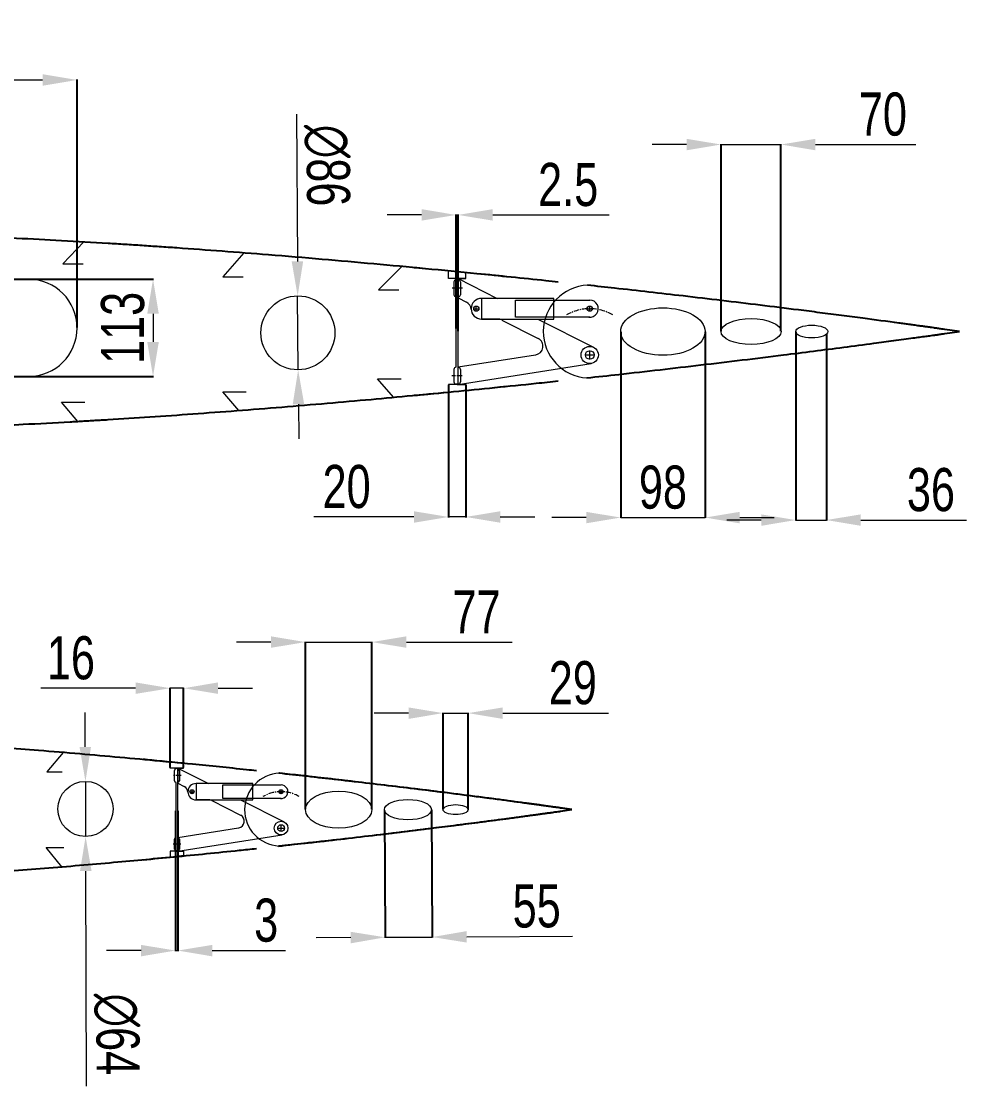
# Model space of a CAD drawing. Header units: millimetres. Extents: x 1392 to 3340, y 765 to 2039.
# Drawn here: x 2244 to 3340, y 792 to 2039 of the extents above; entities that cross this region are included whole.
import ezdxf

# ---------------------------------------------------------------- set-up
doc = ezdxf.new("R2010")
doc.units = ezdxf.units.MM
doc.linetypes.add('CENTER', pattern=[10.16, 6.35, -1.27, 1.27, -1.27])
doc.linetypes.add('CENTER2', pattern=[1.125, 0.75, -0.125, 0.125, -0.125])
doc.layers.get('0').update_dxf_attribs({"lineweight": 20})
doc.layers.add('cotas', color=7, linetype='Continuous', lineweight=9)
doc.layers.add('default', color=7, linetype='Continuous', lineweight=20)
doc.styles.add('SLDTEXTSTYLE0', font='TXT', dxfattribs={"width": 0.75})
doc.dimstyles.new('ISO-25', dxfattribs={"dimtxt": 50, "dimasz": 40, "dimexe": 0.5, "dimexo": 0.5, "dimgap": 10, "dimtad": 1, "dimdec": 0, "dimtxsty": 'SLDTEXTSTYLE0', "dimcen": 2.5, "dimadec": 0, "dimazin": 0, "dimtfac": 1, "dimtdec": 0, "dimtmove": 0, "dimatfit": 3, "dimfxl": 1, "dimlwd": 5, "dimarcsym": 0})

# ---------------------------------------------------------------- blocks, each defined once
blk = doc.blocks.new('*D47')
at = {"layer": 'cotas', "color": 0, "lineweight": -2, "transparency": 16777216}
for p, q in [((1942, 1684.1), (1942, 1971.8)), ((2308.2, 1684.1), (2308.2, 1971.8))]:
    blk.add_line(p, q, dxfattribs=at)
at = {"layer": 'cotas', "color": 0, "lineweight": 5, "transparency": 16777216}
blk.add_line((1982, 1971.3), (2268.2, 1971.3), dxfattribs=at)
at = {"layer": 'cotas', "color": 0, "transparency": 16777216}
for points in [[(1982, 1978), (1982, 1964.6), (1942, 1971.3)], [(2268.2, 1978), (2268.2, 1964.6), (2308.2, 1971.3)]]:
    blk.add_solid(points, dxfattribs=at)
at = {"layer": 'cotas', "color": 0, "transparency": 16777216, "insert": (2125.1, 2006.3), "char_height": 50, "attachment_point": 5, "style": 'SLDTEXTSTYLE0'}
blk.add_mtext('366', dxfattribs=at)
blk = doc.blocks.new('*D48')
at = {"layer": 'cotas', "color": 0, "lineweight": -2, "transparency": 16777216}
for p, q in [((2125.6, 1740), (2396.8, 1740)), ((2125.6, 1627.3), (2396.8, 1627.3))]:
    blk.add_line(p, q, dxfattribs=at)
at = {"layer": 'cotas', "color": 0, "lineweight": 5, "transparency": 16777216}
blk.add_line((2396.3, 1700), (2396.3, 1667.3), dxfattribs=at)
at = {"layer": 'cotas', "color": 0, "transparency": 16777216}
for points in [[(2389.6, 1700), (2403, 1700), (2396.3, 1740)], [(2389.6, 1667.3), (2403, 1667.3), (2396.3, 1627.3)]]:
    blk.add_solid(points, dxfattribs=at)
at = {"layer": 'cotas', "color": 0, "transparency": 16777216, "insert": (2361.3, 1683.6), "char_height": 50, "attachment_point": 5, "rotation": 90, "style": 'SLDTEXTSTYLE0'}
blk.add_mtext('113', dxfattribs=at)
blk = doc.blocks.new('*D49')
at = {"layer": 'cotas', "color": 0, "lineweight": 5, "transparency": 16777216}
for p, q in [((2562.6, 1931.8), (2563.8, 1760.7)), ((2564.6, 1635), (2564, 1720.7)), ((2564.9, 1595), (2565.2, 1555))]:
    blk.add_line(p, q, dxfattribs=at)
at = {"layer": 'cotas', "color": 0, "transparency": 16777216}
for points in [[(2570.4, 1760.8), (2557.1, 1760.7), (2564, 1720.7)], [(2571.6, 1595), (2558.3, 1595), (2564.6, 1635)]]:
    blk.add_solid(points, dxfattribs=at)
at = {"layer": 'cotas', "color": 0, "transparency": 16777216, "insert": (2598, 1872), "char_height": 50, "attachment_point": 5, "rotation": 270.3989, "style": 'SLDTEXTSTYLE0'}
blk.add_mtext('∅86', dxfattribs=at)
blk = doc.blocks.new('*D53')
at = {"layer": 'cotas', "color": 0, "lineweight": 5, "transparency": 16777216}
for p, q in [((2317.7, 1197.4), (2317.6, 1237.4)), ((2317.9, 1157.4), (2318.1, 1093.5)), ((2319.3, 803.9), (2318.3, 1053.5))]:
    blk.add_line(p, q, dxfattribs=at)
at = {"layer": 'cotas', "color": 0, "transparency": 16777216}
for points in [[(2324.4, 1197.5), (2311.1, 1197.4), (2317.9, 1157.4)], [(2325, 1053.5), (2311.6, 1053.5), (2318.1, 1093.5)]]:
    blk.add_solid(points, dxfattribs=at)
at = {"layer": 'cotas', "color": 0, "transparency": 16777216, "insert": (2354, 864), "char_height": 50, "attachment_point": 5, "rotation": 270.2199, "style": 'SLDTEXTSTYLE0'}
blk.add_mtext('∅64', dxfattribs=at)
blk = doc.blocks.new('*U54')
at = {"layer": 'default', "color": 0, "linetype": 'CENTER2', "transparency": 16777216}
for p, q in [((-5.12, 0), (-1, 0)), ((0, 1), (0, 5.12)), ((1, 0), (5.12, 0)), ((0, -5.12), (0, -1))]:
    blk.add_line(p, q, dxfattribs=at)
at = {"layer": 'default', "color": 0, "linetype": 'Continuous', "transparency": 16777216}
for p, q in [((-0.5, 0), (0.5, 0)), ((0, -0.5), (0, 0.5))]:
    blk.add_line(p, q, dxfattribs=at)
blk = doc.blocks.new('*U55')
at = {"layer": 'default', "color": 0, "linetype": 'CENTER2', "transparency": 16777216}
for p, q in [((-3.12, 0), (-0.6, 0)), ((0, 0.6), (0, 3.12)), ((0.6, 0), (3.12, 0)), ((0, -3.12), (0, -0.6))]:
    blk.add_line(p, q, dxfattribs=at)
at = {"layer": 'default', "color": 0, "linetype": 'Continuous', "transparency": 16777216}
for p, q in [((-0.3, 0), (0.3, 0)), ((0, -0.3), (0, 0.3))]:
    blk.add_line(p, q, dxfattribs=at)
blk = doc.blocks.new('*U56')
at = {"layer": 'default', "color": 0, "linetype": 'CENTER2', "transparency": 16777216}
for p, q in [((-3.12, 0), (-0.6, 0)), ((0, 0.6), (0, 3.12)), ((0.6, 0), (3.12, 0)), ((0, -3.12), (0, -0.6))]:
    blk.add_line(p, q, dxfattribs=at)
at = {"layer": 'default', "color": 0, "linetype": 'Continuous', "transparency": 16777216}
for p, q in [((-0.3, 0), (0.3, 0)), ((0, -0.3), (0, 0.3))]:
    blk.add_line(p, q, dxfattribs=at)
blk = doc.blocks.new('*U57')
at = {"layer": 'default', "color": 0, "linetype": 'CENTER2', "transparency": 16777216}
for p, q in [((-4, 0), (-0.8, 0)), ((0, 0.8), (0, 4)), ((0.8, 0), (4, 0)), ((0, -4), (0, -0.8))]:
    blk.add_line(p, q, dxfattribs=at)
at = {"layer": 'default', "color": 0, "linetype": 'Continuous', "transparency": 16777216}
for p, q in [((-0.4, 0), (0.4, 0)), ((0, -0.4), (0, 0.4))]:
    blk.add_line(p, q, dxfattribs=at)
blk = doc.blocks.new('*U58')
at = {"layer": 'default', "color": 0, "linetype": 'CENTER2', "transparency": 16777216}
for p, q in [((-2.5, 0), (-0.5, 0)), ((0, 0.5), (0, 2.5)), ((0.5, 0), (2.5, 0)), ((0, -2.5), (0, -0.5))]:
    blk.add_line(p, q, dxfattribs=at)
at = {"layer": 'default', "color": 0, "linetype": 'Continuous', "transparency": 16777216}
for p, q in [((-0.2, 0), (0.2, 0)), ((0, -0.2), (0, 0.2))]:
    blk.add_line(p, q, dxfattribs=at)
blk = doc.blocks.new('*U59')
at = {"layer": 'default', "color": 0, "linetype": 'CENTER2', "transparency": 16777216}
for p, q in [((-2.5, 0), (-0.5, 0)), ((0, 0.5), (0, 2.5)), ((0.5, 0), (2.5, 0)), ((0, -2.5), (0, -0.5))]:
    blk.add_line(p, q, dxfattribs=at)
at = {"layer": 'default', "color": 0, "linetype": 'Continuous', "transparency": 16777216}
for p, q in [((-0.2, 0), (0.2, 0)), ((0, -0.2), (0, 0.2))]:
    blk.add_line(p, q, dxfattribs=at)
blk = doc.blocks.new('*D60')
at = {"layer": 'cotas', "color": 0, "lineweight": -2, "transparency": 16777216}
for p, q in [((2738.9, 1617.6), (2738.9, 1463.8)), ((2758.9, 1617.6), (2758.9, 1463.8))]:
    blk.add_line(p, q, dxfattribs=at)
at = {"layer": 'cotas', "color": 0, "lineweight": 5, "transparency": 16777216}
for p, q in [((2698.9, 1464.3), (2582.7, 1464.3)), ((2758.9, 1464.3), (2738.9, 1464.3)), ((2798.9, 1464.3), (2838.9, 1464.3))]:
    blk.add_line(p, q, dxfattribs=at)
at = {"layer": 'cotas', "color": 0, "transparency": 16777216}
for points in [[(2698.9, 1470.9), (2698.9, 1457.6), (2738.9, 1464.3)], [(2798.9, 1470.9), (2798.9, 1457.6), (2758.9, 1464.3)]]:
    blk.add_solid(points, dxfattribs=at)
at = {"layer": 'cotas', "color": 0, "transparency": 16777216, "insert": (2620.8, 1499.3), "char_height": 50, "attachment_point": 5, "style": 'SLDTEXTSTYLE0'}
blk.add_mtext('20', dxfattribs=at)
blk = doc.blocks.new('*D61')
at = {"layer": 'cotas', "color": 0, "lineweight": 5, "transparency": 16777216}
for p, q in [((2707.7, 1814.7), (2667.7, 1814.7)), ((2747.7, 1814.7), (2750.2, 1814.7)), ((2790.2, 1814.7), (2925.2, 1814.7))]:
    blk.add_line(p, q, dxfattribs=at)
at = {"layer": 'cotas', "color": 0, "lineweight": -2, "transparency": 16777216}
for p, q in [((2747.7, 1683), (2747.7, 1815.2)), ((2750.2, 1680), (2750.2, 1815.2))]:
    blk.add_line(p, q, dxfattribs=at)
at = {"layer": 'cotas', "color": 0, "transparency": 16777216}
for points in [[(2707.7, 1821.4), (2707.7, 1808.1), (2747.7, 1814.7)], [(2790.2, 1821.4), (2790.2, 1808.1), (2750.2, 1814.7)]]:
    blk.add_solid(points, dxfattribs=at)
at = {"layer": 'cotas', "color": 0, "transparency": 16777216, "insert": (2877.7, 1849.7), "char_height": 50, "attachment_point": 5, "style": 'SLDTEXTSTYLE0'}
blk.add_mtext('2.5', dxfattribs=at)
blk = doc.blocks.new('*D62')
at = {"layer": 'cotas', "color": 0, "lineweight": -2, "transparency": 16777216}
for p, q in [((2938.6, 1678.9), (2938.6, 1463.1)), ((3036.6, 1678.9), (3036.6, 1463.1))]:
    blk.add_line(p, q, dxfattribs=at)
at = {"layer": 'cotas', "color": 0, "lineweight": 5, "transparency": 16777216}
for p, q in [((2898.6, 1463.6), (2858.6, 1463.6)), ((2938.6, 1463.6), (3036.6, 1463.6)), ((3076.6, 1463.6), (3116.6, 1463.6))]:
    blk.add_line(p, q, dxfattribs=at)
at = {"layer": 'cotas', "color": 0, "transparency": 16777216}
for points in [[(2898.6, 1470.2), (2898.6, 1456.9), (2938.6, 1463.6)], [(3076.6, 1470.2), (3076.6, 1456.9), (3036.6, 1463.6)]]:
    blk.add_solid(points, dxfattribs=at)
at = {"layer": 'cotas', "color": 0, "transparency": 16777216, "insert": (2987.6, 1498.6), "char_height": 50, "attachment_point": 5, "style": 'SLDTEXTSTYLE0'}
blk.add_mtext('98', dxfattribs=at)
blk = doc.blocks.new('*D63')
at = {"layer": 'cotas', "color": 0, "lineweight": 5, "transparency": 16777216}
for p, q in [((3015, 1896.4), (2975, 1896.4)), ((3055, 1896.4), (3124.5, 1896.4)), ((3164.5, 1896.4), (3280.8, 1896.4))]:
    blk.add_line(p, q, dxfattribs=at)
at = {"layer": 'cotas', "color": 0, "lineweight": -2, "transparency": 16777216}
for p, q in [((3055, 1679.9), (3055, 1896.9)), ((3124.5, 1679.9), (3124.5, 1896.9))]:
    blk.add_line(p, q, dxfattribs=at)
at = {"layer": 'cotas', "color": 0, "transparency": 16777216}
for points in [[(3015, 1903), (3015, 1889.7), (3055, 1896.4)], [(3164.5, 1903), (3164.5, 1889.7), (3124.5, 1896.4)]]:
    blk.add_solid(points, dxfattribs=at)
at = {"layer": 'cotas', "color": 0, "transparency": 16777216, "insert": (3242.7, 1931.4), "char_height": 50, "attachment_point": 5, "style": 'SLDTEXTSTYLE0'}
blk.add_mtext('70', dxfattribs=at)
blk = doc.blocks.new('*D64')
at = {"layer": 'cotas', "color": 0, "lineweight": -2, "transparency": 16777216}
for p, q in [((3141.6, 1678.9), (3141.6, 1460.2)), ((3177.1, 1675.8), (3177.1, 1460.2))]:
    blk.add_line(p, q, dxfattribs=at)
at = {"layer": 'cotas', "color": 0, "lineweight": 5, "transparency": 16777216}
for p, q in [((3101.6, 1460.7), (3061.6, 1460.7)), ((3141.6, 1460.7), (3177.1, 1460.7)), ((3217.1, 1460.7), (3339.6, 1460.7))]:
    blk.add_line(p, q, dxfattribs=at)
at = {"layer": 'cotas', "color": 0, "transparency": 16777216}
for points in [[(3101.6, 1467.3), (3101.6, 1454), (3141.6, 1460.7)], [(3217.1, 1467.3), (3217.1, 1454), (3177.1, 1460.7)]]:
    blk.add_solid(points, dxfattribs=at)
at = {"layer": 'cotas', "color": 0, "transparency": 16777216, "insert": (3298.4, 1495.7), "char_height": 50, "attachment_point": 5, "style": 'SLDTEXTSTYLE0'}
blk.add_mtext('36', dxfattribs=at)
blk = doc.blocks.new('*D65')
at = {"layer": 'cotas', "color": 0, "lineweight": -2, "transparency": 16777216}
for p, q in [((2422.4, 1123.4), (2422.4, 960.7)), ((2425, 1123.4), (2425, 960.7))]:
    blk.add_line(p, q, dxfattribs=at)
at = {"layer": 'cotas', "color": 0, "lineweight": 5, "transparency": 16777216}
for p, q in [((2382.4, 961.2), (2342.4, 961.2)), ((2422.4, 961.2), (2425, 961.2)), ((2465, 961.2), (2550, 961.2))]:
    blk.add_line(p, q, dxfattribs=at)
at = {"layer": 'cotas', "color": 0, "transparency": 16777216}
for points in [[(2382.4, 967.8), (2382.4, 954.5), (2422.4, 961.2)], [(2465, 967.8), (2465, 954.5), (2425, 961.2)]]:
    blk.add_solid(points, dxfattribs=at)
at = {"layer": 'cotas', "color": 0, "transparency": 16777216, "insert": (2527.5, 996.2), "char_height": 50, "attachment_point": 5, "style": 'SLDTEXTSTYLE0'}
blk.add_mtext('3', dxfattribs=at)
blk = doc.blocks.new('*D66')
at = {"layer": 'cotas', "color": 0, "lineweight": 5, "transparency": 16777216}
for p, q in [((2376.1, 1265.6), (2266.1, 1265.6)), ((2431.8, 1265.6), (2416.1, 1265.6)), ((2471.8, 1265.6), (2511.8, 1265.6))]:
    blk.add_line(p, q, dxfattribs=at)
at = {"layer": 'cotas', "color": 0, "lineweight": -2, "transparency": 16777216}
for p, q in [((2416.1, 1173.5), (2416.1, 1266.1)), ((2431.8, 1173.5), (2431.8, 1266.1))]:
    blk.add_line(p, q, dxfattribs=at)
at = {"layer": 'cotas', "color": 0, "transparency": 16777216}
for points in [[(2376.1, 1272.3), (2376.1, 1259), (2416.1, 1265.6)], [(2471.8, 1272.3), (2471.8, 1259), (2431.8, 1265.6)]]:
    blk.add_solid(points, dxfattribs=at)
at = {"layer": 'cotas', "color": 0, "transparency": 16777216, "insert": (2301.1, 1300.6), "char_height": 50, "attachment_point": 5, "style": 'SLDTEXTSTYLE0'}
blk.add_mtext('16', dxfattribs=at)
blk = doc.blocks.new('*D67')
at = {"layer": 'cotas', "color": 0, "lineweight": 5, "transparency": 16777216}
for p, q in [((2533.1, 1319.1), (2493.1, 1319.1)), ((2573.1, 1319.1), (2650.1, 1319.1)), ((2690.1, 1319.1), (2812.6, 1319.1))]:
    blk.add_line(p, q, dxfattribs=at)
at = {"layer": 'cotas', "color": 0, "lineweight": -2, "transparency": 16777216}
for p, q in [((2573.1, 1125.2), (2573.1, 1319.6)), ((2650.1, 1125.2), (2650.1, 1319.6))]:
    blk.add_line(p, q, dxfattribs=at)
at = {"layer": 'cotas', "color": 0, "transparency": 16777216}
for points in [[(2533.1, 1325.8), (2533.1, 1312.5), (2573.1, 1319.1)], [(2690.1, 1325.8), (2690.1, 1312.5), (2650.1, 1319.1)]]:
    blk.add_solid(points, dxfattribs=at)
at = {"layer": 'cotas', "color": 0, "transparency": 16777216, "insert": (2771.4, 1354.1), "char_height": 50, "attachment_point": 5, "style": 'SLDTEXTSTYLE0'}
blk.add_mtext('77', dxfattribs=at)
blk = doc.blocks.new('*D68')
at = {"layer": 'cotas', "color": 0, "lineweight": -2, "transparency": 16777216}
for p, q in [((2664.6, 1123.9), (2665.5, 976.1)), ((2719.2, 1124.3), (2720.1, 976.4))]:
    blk.add_line(p, q, dxfattribs=at)
at = {"layer": 'cotas', "color": 0, "lineweight": 5, "transparency": 16777216}
for p, q in [((2625.5, 976.3), (2585.5, 976.1)), ((2665.5, 976.6), (2720.1, 976.9)), ((2760.1, 977.1), (2882.6, 977.9))]:
    blk.add_line(p, q, dxfattribs=at)
at = {"layer": 'cotas', "color": 0, "transparency": 16777216}
for points in [[(2625.4, 983), (2625.5, 969.6), (2665.5, 976.6)], [(2760.1, 983.8), (2760.2, 970.5), (2720.1, 976.9)]]:
    blk.add_solid(points, dxfattribs=at)
at = {"layer": 'cotas', "color": 0, "transparency": 16777216, "insert": (2841.2, 1012.7), "char_height": 50, "attachment_point": 5, "rotation": 0.3571, "style": 'SLDTEXTSTYLE0'}
blk.add_mtext('55', dxfattribs=at)
blk = doc.blocks.new('*D69')
at = {"layer": 'cotas', "color": 0, "lineweight": 5, "transparency": 16777216}
for p, q in [((2692.6, 1236.7), (2652.6, 1236.7)), ((2732.6, 1236.7), (2761.8, 1236.7)), ((2801.8, 1236.7), (2924.3, 1236.7))]:
    blk.add_line(p, q, dxfattribs=at)
at = {"layer": 'cotas', "color": 0, "lineweight": -2, "transparency": 16777216}
for p, q in [((2732.6, 1125.2), (2732.6, 1237.2)), ((2761.8, 1125.2), (2761.8, 1237.2))]:
    blk.add_line(p, q, dxfattribs=at)
at = {"layer": 'cotas', "color": 0, "transparency": 16777216}
for points in [[(2692.6, 1243.3), (2692.6, 1230), (2732.6, 1236.7)], [(2801.8, 1243.3), (2801.8, 1230), (2761.8, 1236.7)]]:
    blk.add_solid(points, dxfattribs=at)
at = {"layer": 'cotas', "color": 0, "transparency": 16777216, "insert": (2883.1, 1271.7), "char_height": 50, "attachment_point": 5, "style": 'SLDTEXTSTYLE0'}
blk.add_mtext('29', dxfattribs=at)

msp = doc.modelspace()

# ---------------------------------------------------------------- linework, layer by layer
at = {"color": 7, "linetype": 'Continuous', "lineweight": 25}
for p, q in [((3331.7, 1679.5), (3314.6, 1681.9)), ((3314.6, 1677), (3331.7, 1679.5)), ((2882.1, 1124.8), (2868.6, 1126.7)), ((2868.6, 1122.9), (2882.1, 1124.8)), ((2882.1, 1124.8), (2868.8, 1126.6)), ((2868.8, 1122.9), (2882.1, 1124.8))]:
    msp.add_line(p, q, dxfattribs=at)
for centre, major_axis, ratio in [((2987.6, 1679.4), (-49, 0), 0.560625), ((3089.8, 1679.4), (-34.8, 0), 0.432506), ((3160.2, 1679.4), (-18.6, 0), 0.39755), ((2611.6, 1124.7), (-38.5, 0), 0.560625), ((2691.9, 1124.7), (-27.3, 0), 0.432506), ((2747.2, 1124.7), (-14.6, 0), 0.39755)]:
    msp.add_ellipse(centre, major_axis=major_axis, ratio=ratio)
for points, knots in [([(2806.3, 1743), (2794.9, 1744.2), (2763.5, 1747.3), (2712.1, 1752.3), (2652.3, 1757.9), (2591.6, 1763.3), (2532.9, 1768.2), (2476.8, 1772.5), (2438, 1775.4), (2413.7, 1777.1), (2403.6, 1777.8), (2393.6, 1778.4), (2383.6, 1779.1), (2373.7, 1779.8), (2363.8, 1780.4), (2353.9, 1781), (2329.4, 1782.5), (2290.8, 1784.8), (2238.5, 1787.5), (2196.3, 1789.4), (2163.9, 1790.6), (2140.8, 1791.4), (2117.9, 1792.1), (2094.5, 1792.8), (2066.7, 1793.4), (2034.9, 1794), (1999.3, 1794.3), (1963.6, 1794.4), (1927.9, 1794.1), (1892.2, 1793.5), (1859.1, 1792.7), (1828.9, 1791.6), (1801.5, 1790.3), (1774.3, 1788.8), (1747, 1787), (1721.7, 1785), (1698.4, 1782.9), (1677.1, 1780.7), (1655.9, 1778.3), (1634.7, 1775.6), (1614.8, 1772.8), (1596.5, 1769.9), (1579.6, 1767), (1562.8, 1763.8), (1548.7, 1760.9), (1537.3, 1758.4), (1528.7, 1756.3), (1520, 1754.1), (1511.3, 1751.8), (1502.7, 1749.4), (1493, 1746.6), (1482.5, 1743.2), (1470.9, 1739.1), (1459.7, 1734.7), (1448.6, 1729.8), (1439.2, 1725), (1431.3, 1720.4), (1424.9, 1716.2), (1418.8, 1711.6), (1413.5, 1706.8), (1409.1, 1701.8), (1405.5, 1696.8), (1402.7, 1691.4), (1400.8, 1685.5), (1400.6, 1681.5), (1400.5, 1679.5)], [0.2623066, 0.2623066, 0.2623066, 0.2623066, 0.2800185, 0.3108185, 0.3415853, 0.3724322, 0.4044616, 0.4320888, 0.4590308, 0.4642426, 0.4694279, 0.4745868, 0.4797194, 0.4848255, 0.4899053, 0.4949587, 0.4999857, 0.527627, 0.5544695, 0.5805144, 0.5925165, 0.6043418, 0.6159905, 0.6277476, 0.6403355, 0.6586887, 0.67668, 0.6951177, 0.7134226, 0.7316975, 0.7499788, 0.7642744, 0.7781882, 0.7921179, 0.8061206, 0.8201946, 0.8312645, 0.8420395, 0.8530603, 0.8640677, 0.874976, 0.8838359, 0.8925338, 0.901345, 0.9100983, 0.9147261, 0.9192384, 0.9238165, 0.928517, 0.9330698, 0.9374761, 0.9439982, 0.9501568, 0.9563335, 0.9624963, 0.9687276, 0.9726632, 0.9765422, 0.9804496, 0.9843579, 0.9875124, 0.9906449, 0.9937862, 0.9968887, 1, 1, 1, 1]), ([(2866.3, 1736.8), (2861.5, 1737.3), (2843.2, 1739.2), (2811.8, 1742.5), (2765.2, 1747.2), (2727.7, 1750.8), (2703.5, 1753.1), (2699.1, 1753.5)], [0.23140412, 0.23140412, 0.23140412, 0.23140412, 0.23890731, 0.25960523, 0.28001855, 0.31081848, 0.31749874, 0.31749874, 0.31749874, 0.31749874]), ([(3314.6, 1681.9), (3313.3, 1682), (3310.5, 1682.4), (3306.1, 1683), (3301.8, 1683.6), (3297.9, 1684.2), (3293.9, 1684.7), (3289.5, 1685.3), (3284.4, 1686.1), (3278.7, 1686.8), (3272.8, 1687.6), (3267.1, 1688.4), (3249.4, 1690.8), (3225.2, 1694.1), (3194.6, 1698.1), (3169.6, 1701.3), (3138.3, 1705.3), (3100.2, 1710), (3055.7, 1715.4), (3012.7, 1720.5), (2971.4, 1725.2), (2934.4, 1729.4), (2910.7, 1732), (2900.2, 1733.1)], [0, 0, 0, 0, 0.0018995, 0.004459, 0.0067104, 0.0086166, 0.0105917, 0.0128447, 0.0153755, 0.0186396, 0.0216331, 0.0244934, 0.0275073, 0.0491246, 0.0620465, 0.0748554, 0.0878436, 0.1106955, 0.1338357, 0.156788, 0.1772322, 0.1977606, 0.2139274, 0.2139274, 0.2139274, 0.2139274]), ([(1400.5, 1679.5), (1400.6, 1677.4), (1400.8, 1673.4), (1402.7, 1667.5), (1405.5, 1662.1), (1409.1, 1657.1), (1413.5, 1652.1), (1418.8, 1647.3), (1424.9, 1642.7), (1431.3, 1638.6), (1438.6, 1634.3), (1446.8, 1630.1), (1456, 1625.8), (1465.3, 1622), (1474.8, 1618.4), (1484.4, 1615.1), (1497.3, 1611), (1513.7, 1606.3), (1533.4, 1601.4), (1553.3, 1597), (1573.3, 1593.1), (1593.3, 1589.5), (1618.2, 1585.6), (1647.9, 1581.5), (1682.4, 1577.6), (1717, 1574.3), (1751.8, 1571.6), (1786.5, 1569.4), (1821.4, 1567.6), (1854.8, 1566.4), (1887, 1565.5), (1917.5, 1564.9), (1948.1, 1564.6), (1978.6, 1564.5), (2006.8, 1564.7), (2032.8, 1564.9), (2056.8, 1565.3), (2081, 1565.8), (2104.7, 1566.4), (2133.1, 1567.2), (2166.4, 1568.4), (2205.7, 1569.9), (2250.4, 1572), (2284.4, 1573.8), (2307.4, 1575.1), (2314.7, 1575.5), (2322, 1576), (2329.3, 1576.4), (2336.7, 1576.8), (2357.8, 1578.1), (2393.1, 1580.4), (2442.8, 1583.9), (2493.8, 1587.7), (2545.8, 1591.8), (2597.7, 1596.2), (2648.2, 1600.6), (2697.1, 1605.2), (2744.8, 1609.7), (2781.2, 1613.4), (2801.7, 1615.4), (2806.4, 1615.9)], [0, 0, 0, 0, 0.0031211, 0.0062251, 0.0093589, 0.0124979, 0.0156421, 0.0195504, 0.0234578, 0.0273445, 0.0312724, 0.036444, 0.0415604, 0.0468989, 0.0518563, 0.0570638, 0.0625247, 0.0727502, 0.0832083, 0.0937742, 0.1040683, 0.1145077, 0.1250237, 0.1428376, 0.1605911, 0.1783499, 0.1962925, 0.2142452, 0.231824, 0.2500202, 0.2656508, 0.2812798, 0.2969544, 0.3126071, 0.3281988, 0.3402909, 0.3525882, 0.3650908, 0.377506, 0.3890549, 0.4086955, 0.4288272, 0.4494508, 0.4774283, 0.4811557, 0.4848978, 0.4886546, 0.4924263, 0.4962126, 0.5000137, 0.5249421, 0.5505065, 0.5767076, 0.6035461, 0.6305931, 0.6568108, 0.6814466, 0.7060447, 0.7305637, 0.7377173, 0.7377173, 0.7377173, 0.7377173]), ([(2899.5, 1625.7), (2911.8, 1627), (2940.1, 1630.1), (2984.1, 1635.1), (3031.9, 1640.7), (3079.6, 1646.4), (3123.1, 1651.7), (3162.3, 1656.7), (3197.3, 1661.2), (3224.4, 1664.7), (3243.8, 1667.3), (3255.3, 1668.9), (3266.7, 1670.4), (3276.7, 1671.8), (3285.3, 1673), (3292.2, 1673.9), (3298, 1674.7), (3302.6, 1675.4), (3306.7, 1675.9), (3310.8, 1676.5), (3313.4, 1676.9), (3314.6, 1677)], [0.785707, 0.785707, 0.785707, 0.785707, 0.8047304, 0.8293931, 0.8538837, 0.8786061, 0.9032448, 0.9212929, 0.9393508, 0.9574527, 0.9633987, 0.9693424, 0.9753126, 0.9810618, 0.9848395, 0.9886928, 0.9918459, 0.9936994, 0.9958521, 0.998246, 1, 1, 1, 1]), ([(2699.1, 1605.4), (2714.4, 1606.8), (2745.5, 1609.8), (2792.7, 1614.5), (2833.2, 1618.6), (2857.8, 1621.2), (2866.3, 1622.1)], [0.6825009, 0.6825009, 0.6825009, 0.6825009, 0.70604471, 0.73056371, 0.75537846, 0.76859564, 0.76859564, 0.76859564, 0.76859564]), ([(2431.8, 1178.3), (2422.6, 1179.2), (2397.9, 1181.6), (2357.8, 1185.3), (2311, 1189.4), (2265.8, 1193.2), (2222.4, 1196.6), (2192.5, 1198.8), (2173.8, 1200.1), (2166, 1200.6), (2158.3, 1201.1), (2150.6, 1201.7), (2142.9, 1202.2), (2135.2, 1202.6), (2127.7, 1203.1), (2108.8, 1204.3), (2078.9, 1206), (2038.6, 1208.1), (2006, 1209.6), (1981, 1210.5), (1963.2, 1211.2), (1945.6, 1211.7), (1927.5, 1212.2), (1906.1, 1212.7), (1881.5, 1213.1), (1854, 1213.4), (1826.6, 1213.4), (1798.9, 1213.2), (1771.4, 1212.8), (1745.9, 1212.1), (1722.6, 1211.3), (1701.4, 1210.3), (1680.5, 1209.1), (1659.4, 1207.7), (1639.9, 1206.2), (1621.9, 1204.6), (1605.5, 1202.9), (1589.1, 1201), (1572.7, 1198.9), (1557.4, 1196.8), (1543.3, 1194.6), (1530.3, 1192.3), (1517.3, 1189.9), (1506.4, 1187.6), (1497.7, 1185.6), (1491, 1184.1), (1484.2, 1182.4), (1477.5, 1180.6), (1470.9, 1178.8), (1463.5, 1176.6), (1455.3, 1173.9), (1446.4, 1170.8), (1437.7, 1167.4), (1429.2, 1163.6), (1421.9, 1159.9), (1415.8, 1156.3), (1410.9, 1153.1), (1406.2, 1149.5), (1402.1, 1145.8), (1398.7, 1142), (1395.9, 1138.2), (1393.8, 1134), (1392.3, 1129.5), (1392.1, 1126.3), (1392.1, 1124.8)], [0.2922528, 0.2922528, 0.2922528, 0.2922528, 0.3108185, 0.3415853, 0.3724322, 0.4044616, 0.4320888, 0.4590308, 0.4642426, 0.4694279, 0.4745868, 0.4797194, 0.4848255, 0.4899053, 0.4949587, 0.4999857, 0.527627, 0.5544695, 0.5805144, 0.5925165, 0.6043418, 0.6159905, 0.6277476, 0.6403355, 0.6586887, 0.67668, 0.6951177, 0.7134226, 0.7316975, 0.7499788, 0.7642744, 0.7781882, 0.7921179, 0.8061206, 0.8201946, 0.8312645, 0.8420395, 0.8530603, 0.8640677, 0.874976, 0.8838359, 0.8925338, 0.901345, 0.9100983, 0.9147261, 0.9192384, 0.9238165, 0.928517, 0.9330698, 0.9374761, 0.9439982, 0.9501568, 0.9563335, 0.9624963, 0.9687276, 0.9726632, 0.9765422, 0.9804496, 0.9843579, 0.9875124, 0.9906449, 0.9937862, 0.9968887, 1, 1, 1, 1]), ([(2516.2, 1169.8), (2512.4, 1170.2), (2498.1, 1171.7), (2473.4, 1174.3), (2436.8, 1178), (2407.3, 1180.9), (2388.2, 1182.7), (2384.8, 1183)], [0.23140412, 0.23140412, 0.23140412, 0.23140412, 0.23890731, 0.25960523, 0.28001855, 0.31081848, 0.31749874, 0.31749874, 0.31749874, 0.31749874]), ([(2868.8, 1126.6), (2867.9, 1126.8), (2865.6, 1127.1), (2862.3, 1127.5), (2859, 1128), (2855.9, 1128.4), (2852.9, 1128.9), (2849.5, 1129.3), (2845.5, 1129.9), (2841.1, 1130.5), (2836.6, 1131.1), (2832.2, 1131.7), (2818.5, 1133.6), (2799.8, 1136.1), (2776.3, 1139.1), (2757, 1141.6), (2732.8, 1144.7), (2703.4, 1148.4), (2669.1, 1152.5), (2635.9, 1156.4), (2604, 1160.1), (2573.3, 1163.5), (2552.7, 1165.8), (2542.3, 1166.9), (2542.3, 1166.9)], [0, 0, 0, 0, 0.0018995, 0.004459, 0.0067104, 0.0086166, 0.0105917, 0.0128447, 0.0153755, 0.0186396, 0.0216331, 0.0244934, 0.0275073, 0.0491246, 0.0620465, 0.0748554, 0.0878436, 0.1106955, 0.1338357, 0.156788, 0.1772322, 0.1977606, 0.2183887, 0.2185127, 0.2185127, 0.2185127, 0.2185127]), ([(2868.6, 1126.7), (2867.6, 1126.8), (2865.3, 1127.1), (2861.9, 1127.6), (2858.5, 1128.1), (2855.4, 1128.5), (2852.3, 1128.9), (2848.9, 1129.4), (2844.8, 1130), (2840.4, 1130.6), (2835.8, 1131.2), (2831.3, 1131.8), (2817.3, 1133.7), (2798.3, 1136.3), (2774.3, 1139.4), (2754.7, 1141.9), (2730, 1145.1), (2700.1, 1148.8), (2665.1, 1153), (2631.3, 1157), (2598.8, 1160.8), (2569.8, 1164), (2551.1, 1166.1), (2542.9, 1167)], [0, 0, 0, 0, 0.0018995, 0.004459, 0.0067104, 0.0086166, 0.0105917, 0.0128447, 0.0153755, 0.0186396, 0.0216331, 0.0244934, 0.0275073, 0.0491246, 0.0620465, 0.0748554, 0.0878436, 0.1106955, 0.1338357, 0.156788, 0.1772322, 0.1977606, 0.2139274, 0.2139274, 0.2139274, 0.2139274]), ([(1392.1, 1124.8), (1392.1, 1123.2), (1392.3, 1120.1), (1393.8, 1115.6), (1395.9, 1111.4), (1398.7, 1107.5), (1402.1, 1103.7), (1406.2, 1100), (1410.9, 1096.5), (1415.8, 1093.2), (1421.4, 1089.9), (1427.8, 1086.7), (1434.9, 1083.4), (1442.1, 1080.4), (1449.4, 1077.7), (1456.8, 1075.1), (1466.8, 1072), (1479.4, 1068.4), (1494.6, 1064.5), (1510, 1061.2), (1525.4, 1058.1), (1540.8, 1055.4), (1560, 1052.3), (1583, 1049.2), (1609.5, 1046.2), (1636.3, 1043.6), (1663.1, 1041.5), (1689.9, 1039.8), (1716.8, 1038.5), (1742.6, 1037.5), (1767.4, 1036.9), (1791, 1036.4), (1814.5, 1036.2), (1838.1, 1036.1), (1859.8, 1036.2), (1879.9, 1036.4), (1898.4, 1036.7), (1917.1, 1037.1), (1935.4, 1037.5), (1957.3, 1038.2), (1983, 1039.1), (2013.3, 1040.3), (2047.8, 1041.9), (2074, 1043.3), (2091.8, 1044.3), (2097.4, 1044.6), (2103, 1044.9), (2108.7, 1045.3), (2114.4, 1045.6), (2130.7, 1046.6), (2157.9, 1048.3), (2196.3, 1051), (2235.6, 1054), (2275.7, 1057.2), (2315.7, 1060.5), (2354.7, 1064), (2392.4, 1067.4), (2417.8, 1069.9), (2431, 1071.2), (2431.8, 1071.3)], [0, 0, 0, 0, 0.0031211, 0.0062251, 0.0093589, 0.0124979, 0.0156421, 0.0195504, 0.0234578, 0.0273445, 0.0312724, 0.036444, 0.0415604, 0.0468989, 0.0518563, 0.0570638, 0.0625247, 0.0727502, 0.0832083, 0.0937742, 0.1040683, 0.1145077, 0.1250237, 0.1428376, 0.1605911, 0.1783499, 0.1962925, 0.2142452, 0.231824, 0.2500202, 0.2656508, 0.2812798, 0.2969544, 0.3126071, 0.3281988, 0.3402909, 0.3525882, 0.3650908, 0.377506, 0.3890549, 0.4086955, 0.4288272, 0.4494508, 0.4774283, 0.4811557, 0.4848978, 0.4886546, 0.4924263, 0.4962126, 0.5000137, 0.5249421, 0.5505065, 0.5767076, 0.6035461, 0.6305931, 0.6568108, 0.6814466, 0.7060447, 0.7077469, 0.7077469, 0.7077469, 0.7077469]), ([(2541.8, 1082.6), (2553.5, 1083.8), (2577.6, 1086.5), (2613.9, 1090.6), (2650.7, 1094.8), (2687.5, 1099.2), (2721.1, 1103.4), (2751.4, 1107.2), (2778.3, 1110.7), (2799.3, 1113.4), (2814.2, 1115.4), (2823.1, 1116.6), (2831.9, 1117.8), (2839.6, 1118.9), (2846.2, 1119.8), (2851.6, 1120.5), (2856, 1121.1), (2859.6, 1121.6), (2862.7, 1122.1), (2865.9, 1122.5), (2867.9, 1122.8), (2868.8, 1122.9)], [0.781144, 0.781144, 0.781144, 0.781144, 0.8047304, 0.8293931, 0.8538837, 0.8786061, 0.9032448, 0.9212929, 0.9393508, 0.9574527, 0.9633987, 0.9693424, 0.9753126, 0.9810618, 0.9848395, 0.9886928, 0.9918459, 0.9936994, 0.9958521, 0.998246, 1, 1, 1, 1]), ([(2542.3, 1082.5), (2552, 1083.6), (2574.2, 1086), (2608.9, 1089.9), (2646.4, 1094.3), (2683.9, 1098.8), (2718.1, 1103), (2748.9, 1106.9), (2776.4, 1110.4), (2797.7, 1113.2), (2812.9, 1115.2), (2822, 1116.5), (2830.9, 1117.7), (2838.8, 1118.7), (2845.6, 1119.7), (2851, 1120.4), (2855.5, 1121.1), (2859.1, 1121.6), (2862.4, 1122), (2865.6, 1122.5), (2867.7, 1122.8), (2868.6, 1122.9)], [0.785707, 0.785707, 0.785707, 0.785707, 0.8047304, 0.8293931, 0.8538837, 0.8786061, 0.9032448, 0.9212929, 0.9393508, 0.9574527, 0.9633987, 0.9693424, 0.9753126, 0.9810618, 0.9848395, 0.9886928, 0.9918459, 0.9936994, 0.9958521, 0.998246, 1, 1, 1, 1]), ([(2384.8, 1066.6), (2396.8, 1067.7), (2421.3, 1070), (2458.4, 1073.7), (2490.2, 1077), (2509.5, 1079), (2516.2, 1079.7)], [0.6825009, 0.6825009, 0.6825009, 0.6825009, 0.70604471, 0.73056371, 0.75537846, 0.76859564, 0.76859564, 0.76859564, 0.76859564])]:
    msp.add_open_spline(points, degree=3, knots=knots, dxfattribs=at)
at = {"layer": 'cotas'}
for p, q in [((2316, 1783.3), (2291.8, 1757.8)), ((2501.7, 1770.6), (2477.3, 1742.8)), ((2291.8, 1757.8), (2315.3, 1757.8)), ((2684.7, 1754.9), (2657.8, 1727.7)), ((2477.3, 1742.8), (2500.8, 1742.8)), ((2657.8, 1727.7), (2681.3, 1727.7)), ((2675.1, 1603.1), (2656.6, 1624.7)), ((2656.6, 1624.7), (2683.9, 1624.7)), ((2495.8, 1587.9), (2477.1, 1609.6)), ((2477.1, 1609.6), (2504.4, 1609.6)), ((2309.1, 1575.2), (2290, 1597.3)), ((2290, 1597.3), (2317.3, 1597.3)), ((2292.2, 1191), (2273, 1168.4)), ((2273, 1168.4), (2290.9, 1168.4)), ((2290.6, 1058.4), (2272.3, 1080.7)), ((2272.3, 1080.7), (2292.7, 1080.7))]:
    msp.add_line(p, q, dxfattribs=at)
msp.add_lwpolyline([(1998.3, 1627.3), (2251.9, 1627.3, 1), (2251.9, 1740), (1998.3, 1740, 1), (1998.3, 1627.3, -1)], format="xyb", dxfattribs=at)
for centre, radius in [((2564.3, 1677.9), 42.9), ((2318, 1125.5), 32)]:
    msp.add_circle(centre, radius, dxfattribs=at)
at = {"layer": 'default'}
for p, q in [((2738.9, 1740.8), (2738.9, 1749.7)), ((2758.9, 1740.8), (2758.9, 1747.8)), ((2758.9, 1740.8), (2738.9, 1740.8)), ((2745.2, 1737.1), (2745.2, 1722.1)), ((2747.7, 1739.5), (2747.6, 1739.5)), ((2747.7, 1739.5), (2747.7, 1740.8)), ((2748.9, 1740.8), (2758.9, 1740.8)), ((2750.2, 1618.1), (2750.2, 1740.8)), ((2750.2, 1740.8), (2795.4, 1717.9)), ((2750.3, 1739.5), (2750.2, 1739.5)), ((2750.3, 1739.5), (2750.2, 1739.5)), ((2750.2, 1739.5), (2750.3, 1719.7)), ((2752.7, 1737.1), (2752.7, 1722.1)), ((2747.7, 1719.7), (2747.6, 1719.7)), ((2747.7, 1637.9), (2747.7, 1719.7)), ((2750.2, 1719.7), (2750.3, 1719.7)), ((2750.2, 1718.4), (2759.7, 1713.5)), ((2796.1, 1693.9), (2777.2, 1693.9)), ((2800.6, 1692.8), (2843, 1671.3)), ((2842.7, 1693.9), (2907.2, 1661.1)), ((2750.2, 1638.3), (2840, 1652.5)), ((2745.2, 1635.5), (2745.2, 1620.9)), ((2747.7, 1637.9), (2747.6, 1637.9)), ((2750.2, 1618.1), (2904.2, 1642.3)), ((2750.2, 1637.9), (2750.3, 1637.9)), ((2752.7, 1635.5), (2752.7, 1620.9)), ((2752.7, 1635.5), (2752.7, 1620.9)), ((2758.9, 1618.1), (2738.9, 1618.1)), ((2738.9, 1618.1), (2738.9, 1609.2)), ((2750.3, 1618.5), (2747.6, 1618.5)), ((2747.7, 1618.1), (2747.7, 1618.5)), ((2748.9, 1618.1), (2758.9, 1618.1)), ((2758.9, 1618.1), (2758.9, 1611.1)), ((2416.1, 1173), (2416.1, 1180)), ((2431.8, 1173), (2416.1, 1173)), ((2423, 1172), (2423, 1173)), ((2424, 1173), (2431.8, 1173)), ((2425, 1076.5), (2425, 1173)), ((2425, 1173), (2460.5, 1155)), ((2431.8, 1173), (2431.8, 1178.5)), ((2421, 1170.1), (2421, 1158.3)), ((2423, 1172), (2422.9, 1172)), ((2425, 1172), (2425, 1172)), ((2425, 1172), (2425, 1172)), ((2425, 1172), (2425, 1156.4)), ((2426.9, 1170.1), (2426.9, 1158.3)), ((2423, 1156.4), (2422.9, 1156.4)), ((2423, 1092.1), (2423, 1156.4)), ((2425, 1156.4), (2425, 1156.4)), ((2425, 1155.4), (2432.5, 1151.6)), ((2461.1, 1136.1), (2446.2, 1136.1)), ((2464.6, 1135.2), (2497.9, 1118.3)), ((2497.7, 1136.1), (2548.4, 1110.4)), ((2425, 1092.5), (2495.6, 1103.6)), ((2421, 1090.3), (2421, 1078.7)), ((2423, 1092.1), (2422.9, 1092.1)), ((2425, 1076.5), (2546.1, 1095.6)), ((2425, 1092.1), (2425, 1092.1)), ((2426.9, 1090.3), (2426.9, 1078.7)), ((2426.9, 1090.3), (2426.9, 1078.7)), ((2431.8, 1076.5), (2416.1, 1076.5)), ((2416.1, 1076.5), (2416.1, 1069.5)), ((2425, 1076.9), (2422.9, 1076.9)), ((2423, 1076.5), (2423, 1076.9)), ((2424, 1076.5), (2431.8, 1076.5)), ((2431.8, 1076.5), (2431.8, 1071.1))]:
    msp.add_line(p, q, dxfattribs=at)
at = {"layer": 'default', "linetype": 'CENTER'}
for p, q in [((2755.2, 1729.6), (2743.3, 1729.6)), ((2754.8, 1628.2), (2742.9, 1628.2)), ((2428.9, 1164.2), (2419.6, 1164.2)), ((2428.6, 1084.5), (2419.2, 1084.5))]:
    msp.add_line(p, q, dxfattribs=at)
at = {"layer": 'default'}
for points in [[(2777.2, 1693.9), (2861.2, 1693.9), (2861.2, 1717.9), (2777.2, 1717.9)], [(2446.2, 1136.1), (2512.2, 1136.1), (2512.2, 1155), (2446.2, 1155)]]:
    msp.add_lwpolyline(points, close=True, dxfattribs=at)
for points in [[(2902.7, 1695.9), (2816.7, 1695.9), (2816.7, 1715.9), (2902.7, 1715.9), (2902.7, 1715.9)], [(2544.8, 1137.7), (2477.2, 1137.7), (2477.2, 1153.4), (2544.8, 1153.4), (2544.8, 1153.4)]]:
    msp.add_lwpolyline(points, dxfattribs=at)
for centre, radius in [((2771.2, 1705.9), 3), ((2902.7, 1705.9), 3), ((2902.7, 1652.2), 10), ((2902.7, 1652.2), 5), ((2441.5, 1145.5), 2.36), ((2544.8, 1145.5), 2.36), ((2544.8, 1103.3), 7.86), ((2544.8, 1103.3), 3.93)]:
    msp.add_circle(centre, radius, dxfattribs=at)
for centre, radius, start, end in [((2747.6, 1737.1), 2.4, 90, 180), ((2750.3, 1737.1), 2.4, 0, 90), ((2747.6, 1722.1), 2.4, 180, 270), ((2750.3, 1722.1), 2.4, 270, 0), ((2902.7, 1679.4), 53.8, 92.6267, 266.617), ((2755.2, 1704.6), 10, 3.2271, 63.092), ((2777.2, 1705.9), 12, 90, 270), ((2777.2, 1705.9), 12, 90, 270), ((2902.7, 1705.9), 10, 263.7438, 90), ((2796.1, 1683.9), 10, 63.092, 90), ((2838.5, 1662.3), 10, 278.9355, 63.092), ((2747.6, 1635.5), 2.4, 90, 180), ((2750.3, 1635.5), 2.4, 0, 90), ((2747.6, 1620.9), 2.4, 180, 270), ((2750.3, 1620.9), 2.4, 270, 0), ((2422.9, 1170.1), 1.89, 90, 180), ((2425, 1170.1), 1.89, 0, 90), ((2544.8, 1124.7), 42.3, 92.6267, 266.617), ((2422.9, 1158.3), 1.89, 180, 270), ((2425, 1158.3), 1.89, 270, 0), ((2428.9, 1144.6), 7.86, 3.2271, 63.092), ((2446.2, 1145.5), 9.43, 90, 270), ((2446.2, 1145.5), 9.43, 90, 270), ((2544.8, 1145.5), 7.86, 263.7438, 90), ((2461.1, 1128.2), 7.86, 63.092, 90), ((2494.4, 1111.3), 7.86, 278.9355, 63.092), ((2422.9, 1090.3), 1.89, 90, 180), ((2425, 1090.3), 1.89, 0, 90), ((2422.9, 1078.7), 1.89, 180, 270), ((2425, 1078.7), 1.89, 270, 0)]:
    msp.add_arc(centre, radius, start, end, dxfattribs=at)
at = {"layer": 'default', "linetype": 'CENTER'}
for centre, radius in [((2902.7, 1652.2), 53.7), ((2544.8, 1103.3), 42.2)]:
    msp.add_arc(centre, radius, 60, 120, dxfattribs=at)

# ---------------------------------------------------------------- block references
at = {"layer": 'default', "linetype": 'CENTER2'}
for name, p in [('*U56', (2771.2, 1705.9)), ('*U55', (2902.7, 1705.9)), ('*U54', (2902.7, 1652.2)), ('*U59', (2441.5, 1145.5)), ('*U58', (2544.8, 1145.5)), ('*U57', (2544.8, 1103.3))]:
    msp.add_blockref(name, p, dxfattribs=at)

# ---------------------------------------------------------------- dimensions: what is measured, and where the dimension line sits
at = {"layer": 'cotas'}
for base, p1, p2, picture, middle in [((2308.2, 1971.3), (1942, 1683.6), (2308.2, 1683.6), '*D47', (2125.1, 2006.3)), ((3124.544, 1896.3721), (3054.9989, 1679.3962), (3124.544, 1679.3962), '*D63', (3242.669, 1931.3721)), ((3036.6, 1463.6), (2938.6, 1679.4), (3036.6, 1679.4), '*D62', (2987.6, 1498.6)), ((3177.1304, 1460.6778), (3141.6025, 1679.3962), (3177.1304, 1676.3437), '*D64', (3298.3804, 1495.6778)), ((2650.1, 1319.1), (2573.1, 1124.7), (2650.1, 1124.7), '*D67', (2771.4, 1354.1)), ((2416.1, 1265.6), (2431.8, 1173), (2416.1, 1173), '*D66', (2301.1, 1300.6)), ((2761.8, 1236.7), (2732.6, 1124.7), (2761.8, 1124.7), '*D69', (2883.1, 1271.7))]:
    dim = msp.add_linear_dim(base=base, p1=p1, p2=p2, dimstyle='ISO-25', dxfattribs=at)
    dim.commit()
    dim.dimension.update_dxf_attribs({"geometry": picture, "text_midpoint": middle})
for p1, p2, picture, middle in [((2564.6, 1635), (2564, 1720.7), '*D49', (2563, 1871.8)), ((2317.9, 1157.4), (2318.1, 1093.5), '*D53', (2319, 863.9))]:
    dim = msp.add_diameter_dim_2p(p1=p1, p2=p2, dimstyle='ISO-25', dxfattribs=at)
    dim.commit()
    dim.dimension.update_dxf_attribs({"geometry": picture, "text_midpoint": middle, "dimtype": 163})
dim = msp.add_linear_dim(base=(2747.7, 1814.7), p1=(2750.2, 1679.5), p2=(2747.7, 1682.5), text='2.5', dimstyle='ISO-25', dxfattribs=at)
dim.commit()
dim.dimension.update_dxf_attribs({"geometry": '*D61', "text_midpoint": (2877.7, 1814.7), "dimtype": 160})
dim = msp.add_linear_dim(base=(2396.3, 1627.3), p1=(2125.1, 1740), p2=(2125.1, 1627.3), angle=90, dimstyle='ISO-25', dxfattribs=at)
dim.commit()
dim.dimension.update_dxf_attribs({"geometry": '*D48', "text_midpoint": (2361.3, 1683.6)})
dim = msp.add_linear_dim(base=(2738.9, 1464.3), p1=(2758.9, 1618.1), p2=(2738.9, 1618.1), dimstyle='ISO-25', dxfattribs=at)
dim.commit()
dim.dimension.update_dxf_attribs({"geometry": '*D60', "text_midpoint": (2620.8, 1464.3), "dimtype": 160})
for p1, p2, distance, picture, middle in [((2422.4, 1123.9), (2425, 1123.9), -162.8, '*D65', (2527.5, 996.2)), ((2664.6, 1124.4), (2719.2, 1124.8), -147.9, '*D68', (2841.2, 1012.7))]:
    dim = msp.add_aligned_dim(p1=p1, p2=p2, distance=distance, dimstyle='ISO-25', dxfattribs=at)
    dim.commit()
    dim.dimension.update_dxf_attribs({"geometry": picture, "text_midpoint": middle})

doc.saveas('drawing.dxf')
